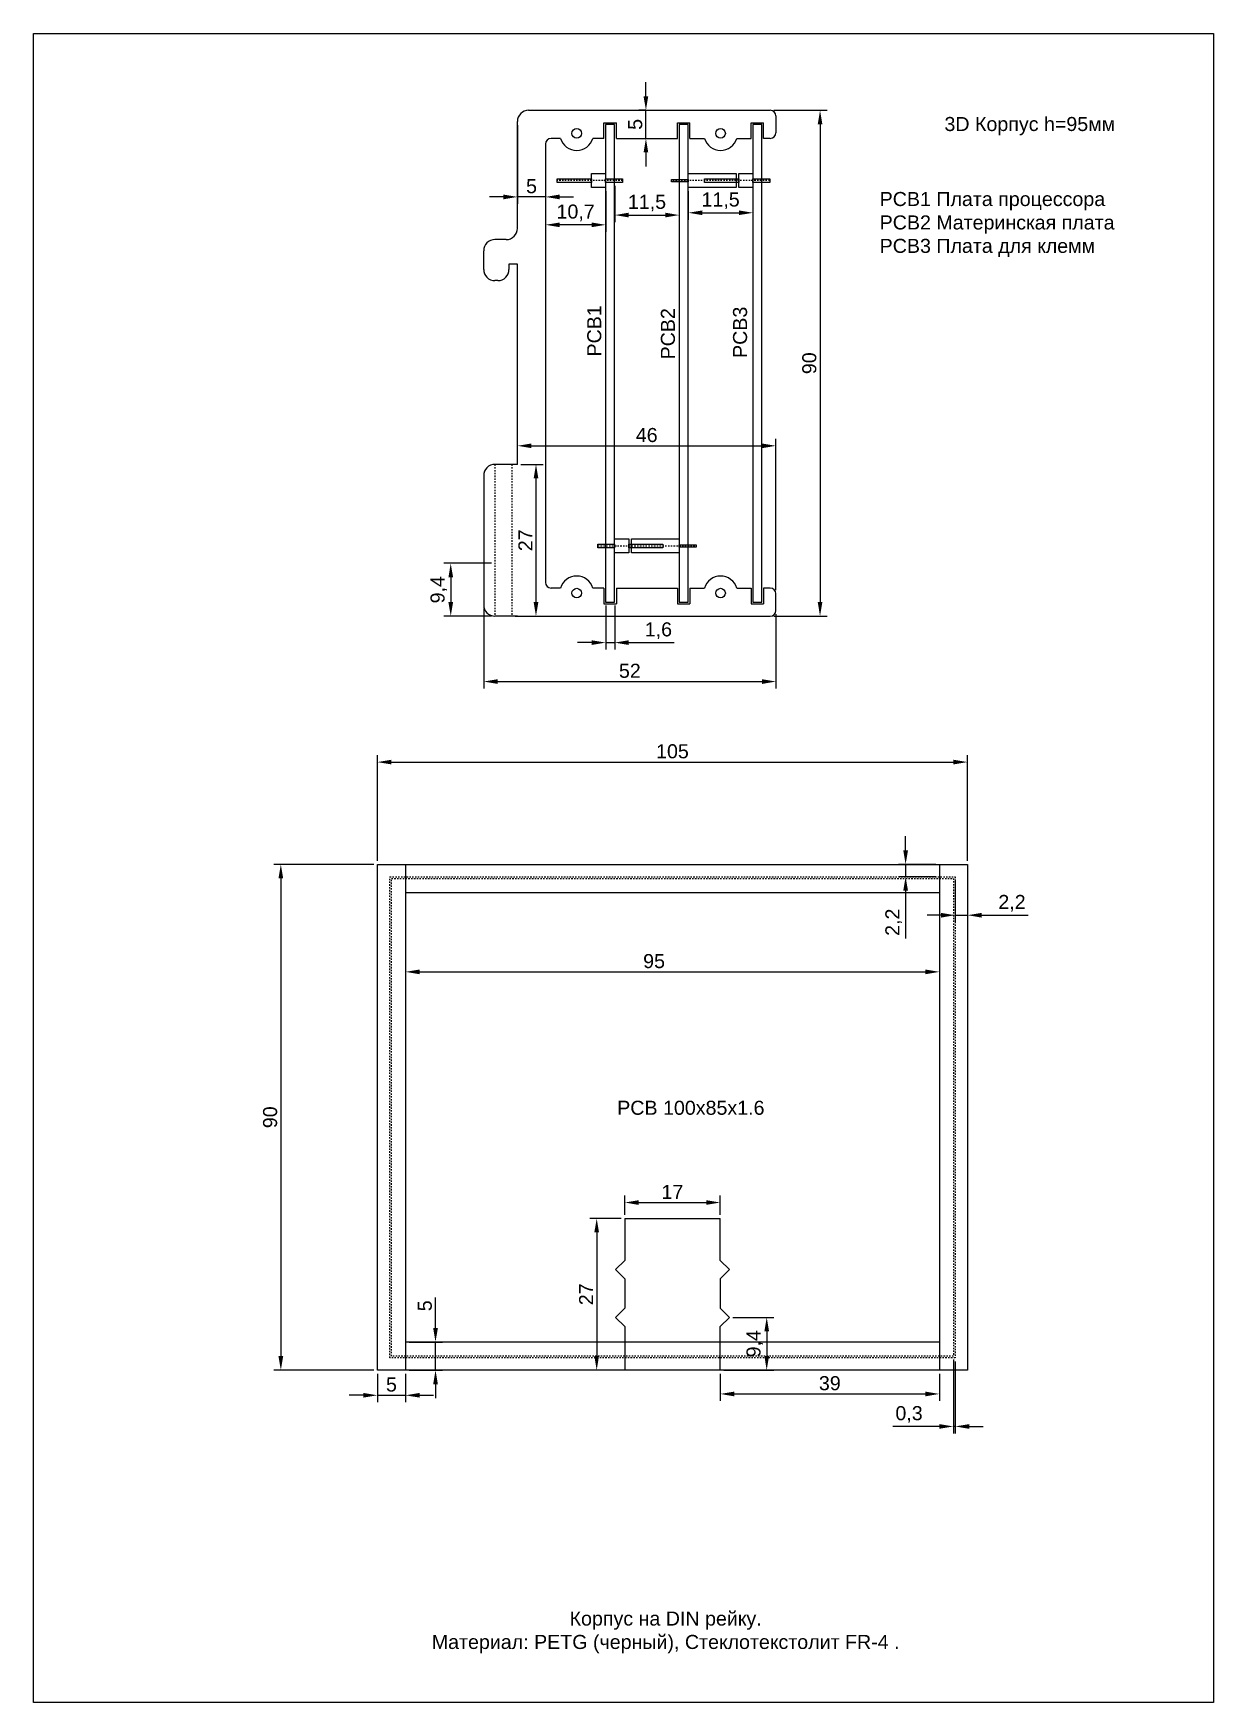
# Model space of a CAD drawing. Header units: millimetres. Extents: x 0 to 730, y 0 to 297.
# Drawn here: x 0 to 210, y 0 to 297 of the extents above; entities that cross this region are included whole.
import ezdxf

# ---------------------------------------------------------------- set-up
doc = ezdxf.new("R2010")
doc.units = ezdxf.units.MM
doc.linetypes.add('HIDDEN', pattern=[0.5, 0.25, -0.25])
doc.styles.get("Standard").update_dxf_attribs({"font": 'arial.ttf'})
doc.dimstyles.new('ISO-25', dxfattribs={"dimtxt": 2.5, "dimasz": 2.5, "dimexe": 1.25, "dimexo": 0.625, "dimtad": 1, "dimtxsty": 'Standard', "dimcen": 2.5, "dimadec": 0, "dimazin": 0, "dimtfac": 1, "dimtmove": 0, "dimatfit": 3, "dimfxl": 1, "dimarcsym": 0})

# ---------------------------------------------------------------- blocks, each defined once
blk = doc.blocks.new('*D4')
at = {"color": 0, "lineweight": -2, "transparency": 16777216}
for p, q in [((80.13, 194.69), (80.13, 180.42)), ((132.13, 193.69), (132.13, 180.42)), ((82.63, 181.67), (129.63, 181.67))]:
    blk.add_line(p, q, dxfattribs=at)
at = {"color": 0, "transparency": 16777216}
for points in [[(82.63, 182.09), (82.63, 181.25), (80.13, 181.67)], [(129.63, 182.09), (129.63, 181.25), (132.13, 181.67)]]:
    blk.add_solid(points, dxfattribs=at)
at = {"layer": 'Defpoints', "color": 0, "transparency": 16777216}
for p in [(80.13, 195.31), (132.13, 194.31), (132.13, 181.67)]:
    blk.add_point(p, dxfattribs=at)
at = {"color": 0, "transparency": 16777216, "insert": (106.13, 183.57), "char_height": 2.5, "attachment_point": 5}
blk.add_mtext('52', dxfattribs=at)
blk = doc.blocks.new('*D5')
at = {"color": 0, "lineweight": -2, "transparency": 16777216}
for p, q in [((131.75, 283.31), (141.22, 283.31)), ((139.97, 280.81), (139.97, 195.81)), ((131.75, 193.31), (141.22, 193.31))]:
    blk.add_line(p, q, dxfattribs=at)
at = {"color": 0, "transparency": 16777216}
for points in [[(139.56, 280.81), (140.39, 280.81), (139.97, 283.31)], [(139.56, 195.81), (140.39, 195.81), (139.97, 193.31)]]:
    blk.add_solid(points, dxfattribs=at)
at = {"layer": 'Defpoints', "color": 0, "transparency": 16777216}
for p in [(131.13, 283.31), (131.13, 193.31), (139.97, 193.31)]:
    blk.add_point(p, dxfattribs=at)
at = {"color": 0, "transparency": 16777216, "insert": (138.07, 238.31), "char_height": 2.5, "attachment_point": 5, "rotation": 90}
blk.add_mtext('90', dxfattribs=at)
blk = doc.blocks.new('*D6')
at = {"color": 0, "lineweight": -2, "transparency": 16777216}
for p, q in [((86.75, 220.31), (90.68, 220.31)), ((89.43, 217.81), (89.43, 195.81)), ((85.75, 193.31), (90.68, 193.31))]:
    blk.add_line(p, q, dxfattribs=at)
at = {"color": 0, "transparency": 16777216}
for points in [[(89.01, 217.81), (89.85, 217.81), (89.43, 220.31)], [(89.01, 195.81), (89.85, 195.81), (89.43, 193.31)]]:
    blk.add_solid(points, dxfattribs=at)
at = {"layer": 'Defpoints', "color": 0, "transparency": 16777216}
for p in [(86.13, 220.31), (85.13, 193.31), (89.43, 193.31)]:
    blk.add_point(p, dxfattribs=at)
at = {"color": 0, "transparency": 16777216, "insert": (87.55, 206.81), "char_height": 2.5, "attachment_point": 5, "rotation": 90}
blk.add_mtext('27', dxfattribs=at)
blk = doc.blocks.new('*D7')
at = {"color": 0, "lineweight": -2, "transparency": 16777216}
for p, q in [((86.13, 280.69), (86.13, 266.65)), ((91.13, 276.69), (91.13, 266.65)), ((83.63, 267.9), (81.13, 267.9)), ((91.13, 267.9), (86.13, 267.9)), ((93.63, 267.9), (96.13, 267.9))]:
    blk.add_line(p, q, dxfattribs=at)
at = {"color": 0, "transparency": 16777216}
for points in [[(83.63, 268.32), (83.63, 267.48), (86.13, 267.9)], [(93.63, 268.32), (93.63, 267.48), (91.13, 267.9)]]:
    blk.add_solid(points, dxfattribs=at)
at = {"layer": 'Defpoints', "color": 0, "transparency": 16777216}
for p in [(86.13, 281.31), (91.13, 277.31), (86.13, 267.9)]:
    blk.add_point(p, dxfattribs=at)
at = {"color": 0, "transparency": 16777216, "insert": (88.63, 269.8), "char_height": 2.5, "attachment_point": 5}
blk.add_mtext('5', dxfattribs=at)
blk = doc.blocks.new('*D8')
at = {"color": 0, "lineweight": -2, "transparency": 16777216}
for p, q in [((108.99, 285.81), (108.99, 288.31)), ((109, 283.31), (107.74, 283.31)), ((108.99, 278.31), (108.99, 283.31)), ((104.35, 278.31), (110.24, 278.31)), ((108.99, 275.81), (108.99, 273.31))]:
    blk.add_line(p, q, dxfattribs=at)
at = {"color": 0, "transparency": 16777216}
for points in [[(108.57, 285.81), (109.4, 285.81), (108.99, 283.31)], [(108.57, 275.81), (109.4, 275.81), (108.99, 278.31)]]:
    blk.add_solid(points, dxfattribs=at)
at = {"layer": 'Defpoints', "color": 0, "transparency": 16777216}
for p in [(108.99, 283.31), (109.63, 283.31), (103.73, 278.31)]:
    blk.add_point(p, dxfattribs=at)
at = {"color": 0, "transparency": 16777216, "insert": (107.09, 280.81), "char_height": 2.5, "attachment_point": 5, "rotation": 90}
blk.add_mtext('5', dxfattribs=at)
blk = doc.blocks.new('*D0')
at = {"color": 0, "lineweight": -2, "transparency": 16777216}
for p, q in [((86.13, 220.94), (86.13, 224.87)), ((88.63, 223.62), (129.63, 223.62)), ((132.13, 197.94), (132.13, 224.87))]:
    blk.add_line(p, q, dxfattribs=at)
at = {"color": 0, "transparency": 16777216}
for points in [[(88.63, 224.03), (88.63, 223.2), (86.13, 223.62)], [(129.63, 224.03), (129.63, 223.2), (132.13, 223.62)]]:
    blk.add_solid(points, dxfattribs=at)
at = {"layer": 'Defpoints', "color": 0, "transparency": 16777216}
for p in [(132.13, 223.62), (86.13, 220.31), (132.13, 197.31)]:
    blk.add_point(p, dxfattribs=at)
at = {"color": 0, "transparency": 16777216, "insert": (109.13, 225.52), "char_height": 2.5, "attachment_point": 5}
blk.add_mtext('46', dxfattribs=at)
blk = doc.blocks.new('*D1')
at = {"color": 0, "lineweight": -2, "transparency": 16777216}
for p, q in [((116.53, 268.94), (116.53, 263.83)), ((128.03, 268.94), (128.03, 263.83)), ((119.03, 265.08), (125.53, 265.08))]:
    blk.add_line(p, q, dxfattribs=at)
at = {"color": 0, "transparency": 16777216}
for points in [[(119.03, 265.5), (119.03, 264.67), (116.53, 265.08)], [(125.53, 265.5), (125.53, 264.67), (128.03, 265.08)]]:
    blk.add_solid(points, dxfattribs=at)
at = {"layer": 'Defpoints', "color": 0, "transparency": 16777216}
for p in [(116.53, 269.56), (128.03, 269.56), (128.03, 265.08)]:
    blk.add_point(p, dxfattribs=at)
at = {"color": 0, "transparency": 16777216, "insert": (122.28, 267.21), "char_height": 2.5, "attachment_point": 5}
blk.add_mtext('11,5', dxfattribs=at)
blk = doc.blocks.new('*D2')
at = {"color": 0, "lineweight": -2, "transparency": 16777216}
for p, q in [((103.43, 269.87), (103.43, 263.42)), ((114.93, 269.99), (114.93, 263.42)), ((105.93, 264.67), (112.43, 264.67))]:
    blk.add_line(p, q, dxfattribs=at)
at = {"color": 0, "transparency": 16777216}
for points in [[(105.93, 265.09), (105.93, 264.26), (103.43, 264.67)], [(112.43, 265.09), (112.43, 264.26), (114.93, 264.67)]]:
    blk.add_solid(points, dxfattribs=at)
at = {"layer": 'Defpoints', "color": 0, "transparency": 16777216}
for p in [(103.43, 270.49), (114.93, 270.61), (114.93, 264.67)]:
    blk.add_point(p, dxfattribs=at)
at = {"color": 0, "transparency": 16777216, "insert": (109.18, 266.8), "char_height": 2.5, "attachment_point": 5}
blk.add_mtext('11,5', dxfattribs=at)
blk = doc.blocks.new('*D3')
at = {"color": 0, "lineweight": -2, "transparency": 16777216}
for p, q in [((91.13, 276.69), (91.13, 261.69)), ((101.83, 268.94), (101.83, 261.69)), ((99.33, 262.94), (93.63, 262.94))]:
    blk.add_line(p, q, dxfattribs=at)
at = {"color": 0, "transparency": 16777216}
for points in [[(93.63, 263.35), (93.63, 262.52), (91.13, 262.94)], [(99.33, 263.35), (99.33, 262.52), (101.83, 262.94)]]:
    blk.add_solid(points, dxfattribs=at)
at = {"layer": 'Defpoints', "color": 0, "transparency": 16777216}
for p in [(91.13, 277.31), (101.83, 269.56), (91.13, 262.94)]:
    blk.add_point(p, dxfattribs=at)
at = {"color": 0, "transparency": 16777216, "insert": (96.48, 265.07), "char_height": 2.5, "attachment_point": 5}
blk.add_mtext('10,7', dxfattribs=at)
blk = doc.blocks.new('*D9')
at = {"color": 0, "lineweight": -2, "transparency": 16777216}
for p, q in [((61.21, 149.77), (61.21, 168.59)), ((63.71, 167.34), (163.71, 167.34)), ((166.21, 149.77), (166.21, 168.59))]:
    blk.add_line(p, q, dxfattribs=at)
at = {"color": 0, "transparency": 16777216}
for points in [[(63.71, 167.76), (63.71, 166.93), (61.21, 167.34)], [(163.71, 167.76), (163.71, 166.93), (166.21, 167.34)]]:
    blk.add_solid(points, dxfattribs=at)
at = {"layer": 'Defpoints', "color": 0, "transparency": 16777216}
for p in [(166.21, 167.34), (61.21, 149.15), (166.21, 149.15)]:
    blk.add_point(p, dxfattribs=at)
at = {"color": 0, "transparency": 16777216, "insert": (113.71, 169.25), "char_height": 2.5, "attachment_point": 5}
blk.add_mtext('105', dxfattribs=at)
blk = doc.blocks.new('*D10')
at = {"color": 0, "lineweight": -2, "transparency": 16777216}
for p, q in [((60.59, 149.15), (42.78, 149.15)), ((44.03, 146.65), (44.03, 61.65)), ((60.59, 59.15), (42.78, 59.15))]:
    blk.add_line(p, q, dxfattribs=at)
at = {"color": 0, "transparency": 16777216}
for points in [[(43.61, 146.65), (44.45, 146.65), (44.03, 149.15)], [(43.61, 61.65), (44.45, 61.65), (44.03, 59.15)]]:
    blk.add_solid(points, dxfattribs=at)
at = {"layer": 'Defpoints', "color": 0, "transparency": 16777216}
for p in [(61.21, 149.15), (44.03, 59.15), (61.21, 59.15)]:
    blk.add_point(p, dxfattribs=at)
at = {"color": 0, "transparency": 16777216, "insert": (42.13, 104.15), "char_height": 2.5, "attachment_point": 5, "rotation": 90}
blk.add_mtext('90', dxfattribs=at)
blk = doc.blocks.new('*D11')
at = {"color": 0, "lineweight": -2, "transparency": 16777216}
for p, q in [((66.21, 143.52), (66.21, 128.77)), ((161.21, 143.52), (161.21, 128.77)), ((68.71, 130.02), (158.71, 130.02))]:
    blk.add_line(p, q, dxfattribs=at)
at = {"color": 0, "transparency": 16777216}
for points in [[(68.71, 130.44), (68.71, 129.6), (66.21, 130.02)], [(158.71, 130.44), (158.71, 129.6), (161.21, 130.02)]]:
    blk.add_solid(points, dxfattribs=at)
at = {"layer": 'Defpoints', "color": 0, "transparency": 16777216}
for p in [(66.21, 144.15), (161.21, 144.15), (161.21, 130.02)]:
    blk.add_point(p, dxfattribs=at)
at = {"color": 0, "transparency": 16777216, "insert": (110.44, 131.92), "char_height": 2.5, "attachment_point": 5}
blk.add_mtext('95', dxfattribs=at)
blk = doc.blocks.new('*D12')
at = {"color": 0, "lineweight": -2, "transparency": 16777216}
for p, q in [((163.71, 61.02), (163.71, 47.89)), ((164.01, 60.72), (164.01, 47.89)), ((161.21, 49.14), (152.91, 49.14)), ((164.01, 49.14), (163.71, 49.14)), ((166.51, 49.14), (169.01, 49.14))]:
    blk.add_line(p, q, dxfattribs=at)
at = {"color": 0, "transparency": 16777216}
for points in [[(161.21, 49.55), (161.21, 48.72), (163.71, 49.14)], [(166.51, 49.55), (166.51, 48.72), (164.01, 49.14)]]:
    blk.add_solid(points, dxfattribs=at)
at = {"layer": 'Defpoints', "color": 0, "transparency": 16777216}
for p in [(163.71, 61.65), (164.01, 61.35), (164.01, 49.14)]:
    blk.add_point(p, dxfattribs=at)
at = {"color": 0, "transparency": 16777216, "insert": (155.81, 51.27), "char_height": 2.5, "attachment_point": 5}
blk.add_mtext('0,3', dxfattribs=at)
blk = doc.blocks.new('*D13')
at = {"color": 0, "lineweight": -2, "transparency": 16777216}
for p, q in [((61.21, 58.52), (61.21, 53.43)), ((66.21, 58.52), (66.21, 53.43)), ((58.71, 54.68), (56.21, 54.68)), ((61.21, 54.68), (66.21, 54.68)), ((68.71, 54.68), (71.21, 54.68))]:
    blk.add_line(p, q, dxfattribs=at)
at = {"color": 0, "transparency": 16777216}
for points in [[(58.71, 55.1), (58.71, 54.27), (61.21, 54.68)], [(68.71, 55.1), (68.71, 54.27), (66.21, 54.68)]]:
    blk.add_solid(points, dxfattribs=at)
at = {"layer": 'Defpoints', "color": 0, "transparency": 16777216}
for p in [(61.21, 59.15), (66.21, 59.15), (66.21, 54.68)]:
    blk.add_point(p, dxfattribs=at)
at = {"color": 0, "transparency": 16777216, "insert": (63.71, 56.58), "char_height": 2.5, "attachment_point": 5}
blk.add_mtext('5', dxfattribs=at)
blk = doc.blocks.new('*D14')
at = {"color": 0, "lineweight": -2, "transparency": 16777216}
for p, q in [((71.55, 66.65), (71.55, 72.06)), ((66.84, 64.15), (72.8, 64.15)), ((71.55, 59.15), (71.55, 64.15)), ((66.84, 59.15), (72.8, 59.15)), ((71.55, 56.65), (71.55, 54.15))]:
    blk.add_line(p, q, dxfattribs=at)
at = {"color": 0, "transparency": 16777216}
for points in [[(71.14, 66.65), (71.97, 66.65), (71.55, 64.15)], [(71.14, 56.65), (71.97, 56.65), (71.55, 59.15)]]:
    blk.add_solid(points, dxfattribs=at)
at = {"layer": 'Defpoints', "color": 0, "transparency": 16777216}
for p in [(66.21, 64.15), (71.55, 64.15), (66.21, 59.15)]:
    blk.add_point(p, dxfattribs=at)
at = {"color": 0, "transparency": 16777216, "insert": (69.66, 70.6), "char_height": 2.5, "attachment_point": 5, "rotation": 90}
blk.add_mtext('5', dxfattribs=at)
blk = doc.blocks.new('*D15')
at = {"color": 0, "lineweight": -2, "transparency": 16777216}
for p, q in [((155.2, 151.65), (155.2, 154.15)), ((160.59, 149.15), (153.95, 149.15)), ((155.2, 149.15), (155.2, 146.95)), ((160.59, 146.95), (153.95, 146.95)), ((155.2, 144.45), (155.2, 135.94))]:
    blk.add_line(p, q, dxfattribs=at)
at = {"color": 0, "transparency": 16777216}
for points in [[(154.78, 151.65), (155.62, 151.65), (155.2, 149.15)], [(154.78, 144.45), (155.62, 144.45), (155.2, 146.95)]]:
    blk.add_solid(points, dxfattribs=at)
at = {"layer": 'Defpoints', "color": 0, "transparency": 16777216}
for p in [(161.21, 149.15), (155.2, 146.95), (161.21, 146.95)]:
    blk.add_point(p, dxfattribs=at)
at = {"color": 0, "transparency": 16777216, "insert": (153.07, 138.85), "char_height": 2.5, "attachment_point": 5, "rotation": 90}
blk.add_mtext('2,2', dxfattribs=at)
blk = doc.blocks.new('*D16')
at = {"color": 0, "lineweight": -2, "transparency": 16777216}
for p, q in [((166.21, 148.52), (166.21, 138.85)), ((164.01, 146.32), (164.01, 138.85)), ((161.51, 140.1), (159.01, 140.1)), ((164.01, 140.1), (166.21, 140.1)), ((168.71, 140.1), (177.03, 140.1))]:
    blk.add_line(p, q, dxfattribs=at)
at = {"color": 0, "transparency": 16777216}
for points in [[(161.51, 140.51), (161.51, 139.68), (164.01, 140.1)], [(168.71, 140.51), (168.71, 139.68), (166.21, 140.1)]]:
    blk.add_solid(points, dxfattribs=at)
at = {"layer": 'Defpoints', "color": 0, "transparency": 16777216}
for p in [(166.21, 149.15), (164.01, 146.95), (166.21, 140.1)]:
    blk.add_point(p, dxfattribs=at)
at = {"color": 0, "transparency": 16777216, "insert": (174.12, 142.23), "char_height": 2.5, "attachment_point": 5}
blk.add_mtext('2,2', dxfattribs=at)
blk = doc.blocks.new('*D17')
at = {"color": 0, "lineweight": -2, "transparency": 16777216}
for p, q in [((124.46, 68.55), (131.73, 68.55)), ((130.48, 66.05), (130.48, 61.65)), ((122.84, 59.15), (131.73, 59.15))]:
    blk.add_line(p, q, dxfattribs=at)
at = {"color": 0, "transparency": 16777216}
for points in [[(130.07, 66.05), (130.9, 66.05), (130.48, 68.55)], [(130.07, 61.65), (130.9, 61.65), (130.48, 59.15)]]:
    blk.add_solid(points, dxfattribs=at)
at = {"layer": 'Defpoints', "color": 0, "transparency": 16777216}
for p in [(123.84, 68.55), (122.21, 59.15), (130.48, 59.15)]:
    blk.add_point(p, dxfattribs=at)
at = {"color": 0, "transparency": 16777216, "insert": (128.36, 63.85), "char_height": 2.5, "attachment_point": 5, "rotation": 90}
blk.add_mtext('9,4', dxfattribs=at)
blk = doc.blocks.new('*D18')
at = {"color": 0, "lineweight": -2, "transparency": 16777216}
for p, q in [((104.59, 86.15), (98.98, 86.15)), ((100.23, 83.65), (100.23, 61.65)), ((104.59, 59.15), (98.98, 59.15))]:
    blk.add_line(p, q, dxfattribs=at)
at = {"color": 0, "transparency": 16777216}
for points in [[(99.81, 83.65), (100.64, 83.65), (100.23, 86.15)], [(99.81, 61.65), (100.64, 61.65), (100.23, 59.15)]]:
    blk.add_solid(points, dxfattribs=at)
at = {"layer": 'Defpoints', "color": 0, "transparency": 16777216}
for p in [(105.21, 86.15), (100.23, 59.15), (105.21, 59.15)]:
    blk.add_point(p, dxfattribs=at)
at = {"color": 0, "transparency": 16777216, "insert": (98.35, 72.65), "char_height": 2.5, "attachment_point": 5, "rotation": 90}
blk.add_mtext('27', dxfattribs=at)
blk = doc.blocks.new('*D19')
at = {"color": 0, "lineweight": -2, "transparency": 16777216}
for p, q in [((105.21, 86.77), (105.21, 90.23)), ((122.21, 86.77), (122.21, 90.23)), ((107.71, 88.98), (119.71, 88.98))]:
    blk.add_line(p, q, dxfattribs=at)
at = {"color": 0, "transparency": 16777216}
for points in [[(107.71, 89.39), (107.71, 88.56), (105.21, 88.98)], [(119.71, 89.39), (119.71, 88.56), (122.21, 88.98)]]:
    blk.add_solid(points, dxfattribs=at)
at = {"layer": 'Defpoints', "color": 0, "transparency": 16777216}
for p in [(105.21, 86.15), (122.21, 88.98), (122.21, 86.15)]:
    blk.add_point(p, dxfattribs=at)
at = {"color": 0, "transparency": 16777216, "insert": (113.71, 90.86), "char_height": 2.5, "attachment_point": 5}
blk.add_mtext('17', dxfattribs=at)
blk = doc.blocks.new('*D20')
at = {"color": 0, "lineweight": -2, "transparency": 16777216}
for p, q in [((122.21, 58.52), (122.21, 53.67)), ((161.21, 58.52), (161.21, 53.67)), ((124.71, 54.92), (158.71, 54.92))]:
    blk.add_line(p, q, dxfattribs=at)
at = {"color": 0, "transparency": 16777216}
for points in [[(124.71, 55.33), (124.71, 54.5), (122.21, 54.92)], [(158.71, 55.33), (158.71, 54.5), (161.21, 54.92)]]:
    blk.add_solid(points, dxfattribs=at)
at = {"layer": 'Defpoints', "color": 0, "transparency": 16777216}
for p in [(122.21, 59.15), (161.21, 59.15), (161.21, 54.92)]:
    blk.add_point(p, dxfattribs=at)
at = {"color": 0, "transparency": 16777216, "insert": (141.71, 56.82), "char_height": 2.5, "attachment_point": 5}
blk.add_mtext('39', dxfattribs=at)
blk = doc.blocks.new('*D21')
at = {"color": 0, "lineweight": -2, "transparency": 16777216}
for p, q in [((81.5, 202.71), (73.01, 202.71)), ((74.26, 200.21), (74.26, 195.81)), ((81.5, 193.31), (73.01, 193.31))]:
    blk.add_line(p, q, dxfattribs=at)
at = {"color": 0, "transparency": 16777216}
for points in [[(73.85, 200.21), (74.68, 200.21), (74.26, 202.71)], [(73.85, 195.81), (74.68, 195.81), (74.26, 193.31)]]:
    blk.add_solid(points, dxfattribs=at)
at = {"layer": 'Defpoints', "color": 0, "transparency": 16777216}
for p in [(82.13, 202.71, 37.38), (74.26, 193.31), (82.13, 193.31)]:
    blk.add_point(p, dxfattribs=at)
at = {"color": 0, "transparency": 16777216, "insert": (72.14, 198.01), "char_height": 2.5, "attachment_point": 5, "rotation": 90}
blk.add_mtext('9,4', dxfattribs=at)
blk = doc.blocks.new('*D22')
at = {"color": 0, "lineweight": -2, "transparency": 16777216}
for p, q in [((101.83, 195.19), (101.83, 187.35)), ((103.43, 195.19), (103.43, 187.35)), ((99.33, 188.6), (96.83, 188.6)), ((101.83, 188.6), (103.43, 188.6)), ((105.93, 188.6), (113.99, 188.6))]:
    blk.add_line(p, q, dxfattribs=at)
at = {"color": 0, "transparency": 16777216}
for points in [[(99.33, 189.02), (99.33, 188.19), (101.83, 188.6)], [(105.93, 189.02), (105.93, 188.19), (103.43, 188.6)]]:
    blk.add_solid(points, dxfattribs=at)
at = {"layer": 'Defpoints', "color": 0, "transparency": 16777216}
for p in [(101.83, 195.81), (103.43, 195.81), (103.43, 188.6)]:
    blk.add_point(p, dxfattribs=at)
at = {"color": 0, "transparency": 16777216, "insert": (111.21, 190.73), "char_height": 2.5, "attachment_point": 5}
blk.add_mtext('1,6', dxfattribs=at)

msp = doc.modelspace()

# ---------------------------------------------------------------- linework, layer by layer
for p, q in [((88.125, 283.313), (131.125, 283.313)), ((132.125, 282.313), (132.125, 279.313)), ((86.125, 262.313), (86.125, 281.313)), ((101.525, 278.313), (101.525, 281.113)), ((101.525, 281.113), (103.725, 281.113)), ((103.725, 278.313), (103.725, 281.113)), ((114.625, 278.313), (114.625, 281.113)), ((114.625, 281.113), (116.825, 281.113)), ((116.825, 278.313), (116.825, 281.113)), ((127.725, 278.313), (127.725, 281.113)), ((127.725, 281.113), (129.925, 281.113)), ((129.925, 278.313), (129.925, 281.113)), ((91.125, 277.313), (91.125, 199.313)), ((93.787, 278.313), (92.125, 278.313)), ((101.525, 278.313), (99.563, 278.313)), ((103.725, 278.313), (114.625, 278.313)), ((116.825, 278.313), (119.387, 278.313)), ((125.163, 278.313), (127.725, 278.313)), ((131.125, 278.313), (129.925, 278.313)), ((101.825, 270.813), (101.525, 270.813)), ((128.025, 270.813), (127.725, 270.813)), ((86.125, 220.313), (86.125, 255.913)), ((103.425, 205.813), (103.725, 205.813)), ((93.787, 198.313), (92.125, 198.313)), ((101.525, 198.313), (99.563, 198.313)), ((101.525, 198.313), (101.525, 195.513)), ((103.725, 198.313), (103.725, 195.513)), ((103.725, 198.313), (114.625, 198.313)), ((114.625, 198.313), (114.625, 195.513)), ((116.825, 198.313), (116.825, 195.513)), ((116.825, 198.313), (119.387, 198.313)), ((125.163, 198.313), (127.725, 198.313)), ((127.725, 198.313), (127.725, 195.513)), ((131.125, 198.313), (129.925, 198.313)), ((129.925, 198.313), (129.925, 195.513)), ((132.125, 194.313), (132.125, 197.313)), ((86.125, 193.313), (131.125, 193.313)), ((101.525, 195.513), (103.725, 195.513)), ((114.625, 195.513), (116.825, 195.513)), ((127.725, 195.513), (129.925, 195.513)), ((66.213, 149.148), (66.213, 59.148)), ((161.213, 149.148), (161.213, 59.148)), ((66.213, 144.148), (161.213, 144.148)), ((105.213, 86.148), (105.213, 78.673)), ((105.213, 86.148), (122.213, 86.148)), ((122.213, 78.673), (122.213, 86.148)), ((105.213, 78.673), (103.589, 77.048)), ((123.837, 77.048), (122.213, 78.673)), ((103.589, 77.048), (105.213, 75.424)), ((105.213, 75.424), (105.213, 70.173)), ((122.213, 75.424), (123.837, 77.048)), ((122.213, 75.424), (122.213, 70.173)), ((105.213, 70.173), (103.589, 68.548)), ((103.589, 68.548), (105.213, 66.924)), ((122.213, 70.173), (123.837, 68.548)), ((122.213, 66.924), (123.837, 68.548)), ((105.213, 66.924), (105.213, 59.148)), ((122.213, 59.148), (122.213, 66.924)), ((161.213, 64.148), (66.213, 64.148)), ((122.213, 59.148), (105.213, 59.148))]:
    msp.add_line(p, q)
at = {"linetype": 'HIDDEN'}
for p, q in [((104.825, 270.813), (93.225, 270.813)), ((125.025, 270.813), (113.525, 270.813)), ((131.025, 270.813), (119.425, 270.813)), ((82.125, 220.313), (82.125, 193.313)), ((85.125, 220.313), (85.125, 193.313)), ((100.425, 205.813), (112.025, 205.813)), ((106.425, 205.813), (117.925, 205.813))]:
    msp.add_line(p, q, dxfattribs=at)
at = {"linetype": 'Continuous'}
for p, q in [((84.125, 260.313), (82.125, 260.313)), ((80.125, 255.013), (80.125, 258.313)), ((86.125, 255.913), (84.625, 255.913)), ((84.625, 255.913), (84.625, 255.013)), ((82.625, 253.013), (82.125, 253.013)), ((86.125, 220.313), (82.125, 220.313)), ((80.125, 218.313), (80.125, 195.313)), ((86.125, 193.313), (82.125, 193.313))]:
    msp.add_line(p, q, dxfattribs=at)
for points in [[(103.425, 280.813), (101.825, 280.813), (101.825, 195.813), (103.425, 195.813)], [(116.525, 280.813), (114.925, 280.813), (114.925, 195.813), (116.525, 195.813)], [(129.625, 280.813), (128.025, 280.813), (128.025, 195.813), (129.625, 195.813)], [(99.325, 271.133), (99.325, 270.493), (93.225, 270.493), (93.225, 271.133)], [(101.825, 272.063), (101.825, 269.563), (99.325, 269.563), (99.325, 272.063)], [(104.825, 271.133), (104.825, 270.493), (101.825, 270.493), (101.825, 271.133)], [(116.525, 271.013), (116.525, 270.613), (113.525, 270.613), (113.525, 271.013)], [(125.025, 272.063), (125.025, 269.563), (116.525, 269.563), (116.525, 272.063)], [(125.525, 271.133), (125.525, 270.493), (119.425, 270.493), (119.425, 271.133)], [(128.025, 272.063), (128.025, 269.563), (125.525, 269.563), (125.525, 272.063)], [(131.025, 271.133), (131.025, 270.493), (128.025, 270.493), (128.025, 271.133)], [(100.425, 205.493), (100.425, 206.133), (103.425, 206.133), (103.425, 205.493)], [(103.425, 204.563), (103.425, 207.063), (105.925, 207.063), (105.925, 204.563)], [(105.925, 205.493), (105.925, 206.133), (112.025, 206.133), (112.025, 205.493)], [(106.425, 204.563), (106.425, 207.063), (114.925, 207.063), (114.925, 204.563)], [(114.925, 205.613), (114.925, 206.013), (117.925, 206.013), (117.925, 205.613)], [(166.213, 59.148), (61.213, 59.148), (61.213, 149.148), (166.213, 149.148)]]:
    msp.add_lwpolyline(points, close=True)
at = {"linetype": 'HIDDEN'}
for points in [[(164.013, 61.348), (63.413, 61.348), (63.413, 146.948), (164.013, 146.948)], [(63.713, 146.648), (163.713, 146.648), (163.713, 61.648), (63.713, 61.648)]]:
    msp.add_lwpolyline(points, close=True, dxfattribs=at)
for centre in [(96.675, 279.213), (122.275, 279.213), (96.675, 197.413), (122.275, 197.413)]:
    msp.add_circle(centre, 0.85)
at = {"linetype": 'Continuous'}
for centre, start, end in [((88.125, 281.313), 90, 180), ((84.125, 262.313), 270, 0), ((82.125, 258.313), 90, 180), ((82.125, 255.013), 180, 270), ((82.625, 255.013), 270, 0), ((82.125, 218.313), 90, 180), ((82.125, 195.313), 180, 270)]:
    msp.add_arc(centre, 2, start, end, dxfattribs=at)
for centre, radius, start, end in [((131.125, 282.313), 1, 0, 90), ((131.125, 279.313), 1, 270, 0), ((92.125, 277.313), 1, 90, 180), ((96.675, 279.213), 3.025, 197.30875, 342.69125), ((122.275, 279.213), 3.025, 197.30875, 342.69125), ((92.125, 199.313), 1, 180, 270), ((96.675, 197.413), 3.025, 17.30875, 162.69125), ((122.275, 197.413), 3.025, 17.30875, 162.69125), ((131.125, 197.313), 1, 0, 90), ((131.125, 194.313), 1, 270, 0)]:
    msp.add_arc(centre, radius, start, end)
at = {"layer": 'Defpoints', "linetype": 'Continuous'}
msp.add_lwpolyline([(0, 297), (210, 297), (210, 0), (0, 0)], close=True, dxfattribs=at)

# ---------------------------------------------------------------- texts
at = {"char_height": 2.5, "attachment_point": 1}
for s, width, heights, insert in [('3D Корпус h=95мм', 31.32896, [0], (162.11, 282.126)), ('PCB1 Плата процессора\\PPCB2 Материнская плата\\PPCB3 Плата для клемм', 44.90062, [16.83], (150.577, 268.78)), ('PCB 100x85x1.6', 27.83714, [0], (103.88, 107.089))]:
    msp.add_mtext_dynamic_manual_height_columns(s, width=width, gutter_width=12.5, heights=heights, dxfattribs=dict(at, insert=insert))
at = {"char_height": 2.5, "attachment_point": 1, "rotation": 90}
for s, insert in [('PCB1', (98.543, 239.509)), ('PCB2', (111.649, 238.988)), ('PCB3', (124.485, 239.25))]:
    msp.add_mtext_dynamic_manual_height_columns(s, width=9.93129, gutter_width=12.5, heights=[0], dxfattribs=dict(at, insert=insert))
at = {"linetype": 'Continuous', "insert": (112.5, 12.5), "char_height": 2.5, "attachment_point": 5}
msp.add_mtext_dynamic_manual_height_columns('Корпус на DIN рейку.\\PМатериал: PETG (черный), Стеклотекстолит FR-4 .', width=185, gutter_width=5, heights=[0], dxfattribs=at)

# ---------------------------------------------------------------- dimensions: what is measured, and where the dimension line sits
for base, p1, p2, picture, middle in [((108.987, 283.313), (103.725, 278.313), (109.625, 283.313), '*D8', (107.091, 280.813)), ((89.429, 193.313), (86.125, 220.313), (85.125, 193.313), '*D6', (87.549, 206.813)), ((74.263, 193.313), (82.125, 202.713, 37.376), (82.125, 193.313), '*D21', (72.135, 198.013)), ((100.228, 59.148), (105.213, 86.148), (105.213, 59.148), '*D18', (98.348, 72.648)), ((130.483, 59.148), (123.837, 68.548), (122.213, 59.148), '*D17', (128.356, 63.848))]:
    dim = msp.add_linear_dim(base=base, p1=p1, p2=p2, angle=90, dimstyle='ISO-25')
    dim.commit()
    dim.dimension.update_dxf_attribs({"geometry": picture, "text_midpoint": middle})
for base, p1, p2, picture, middle in [((139.975, 193.313), (131.125, 283.313), (131.125, 193.313), '*D5', (139.975, 238.313)), ((155.199, 146.948), (161.213, 149.148), (161.213, 146.948), '*D15', (155.199, 138.847)), ((44.029, 59.148), (61.213, 149.148), (61.213, 59.148), '*D10', (44.029, 104.148)), ((71.554, 64.148), (66.213, 59.148), (66.213, 64.148), '*D14', (71.554, 70.602))]:
    dim = msp.add_linear_dim(base=base, p1=p1, p2=p2, angle=90, dimstyle='ISO-25')
    dim.commit()
    dim.dimension.update_dxf_attribs({"geometry": picture, "text_midpoint": middle, "dimtype": 160})
for base, p1, p2, picture, middle in [((86.125, 267.901), (91.125, 277.313), (86.125, 281.313), '*D7', (88.625, 269.797)), ((91.125, 262.938), (101.825, 269.563), (91.125, 277.313), '*D3', (96.475, 265.065)), ((114.925, 264.672), (103.425, 270.493), (114.925, 270.613), '*D2', (109.175, 266.8)), ((128.025, 265.084), (116.525, 269.563), (128.025, 269.563), '*D1', (122.275, 267.212)), ((132.125, 223.615), (86.125, 220.313), (132.125, 197.313), '*D0', (109.125, 225.517)), ((103.425, 188.605), (101.825, 195.813), (103.425, 195.813), '*D22', (111.207, 190.732)), ((166.213, 140.098), (164.013, 146.948), (166.213, 149.148), '*D16', (174.123, 142.225)), ((122.213, 88.978), (105.213, 86.148), (122.213, 86.148), '*D19', (113.713, 90.858)), ((66.213, 54.682), (61.213, 59.148), (66.213, 59.148), '*D13', (63.713, 56.578)), ((161.213, 54.917), (122.213, 59.148), (161.213, 59.148), '*D20', (141.713, 56.82))]:
    dim = msp.add_linear_dim(base=base, p1=p1, p2=p2, dimstyle='ISO-25')
    dim.commit()
    dim.dimension.update_dxf_attribs({"geometry": picture, "text_midpoint": middle})
for base, p1, p2, picture, middle in [((132.125, 181.669), (80.125, 195.313), (132.125, 194.313), '*D4', (106.125, 181.669)), ((166.213, 167.344), (61.213, 149.148), (166.213, 149.148), '*D9', (113.713, 167.344)), ((161.213, 130.02), (66.213, 144.148), (161.213, 144.148), '*D11', (110.443, 130.02)), ((164.013, 49.138), (163.713, 61.648), (164.013, 61.348), '*D12', (155.813, 49.138))]:
    dim = msp.add_linear_dim(base=base, p1=p1, p2=p2, dimstyle='ISO-25')
    dim.commit()
    dim.dimension.update_dxf_attribs({"geometry": picture, "text_midpoint": middle, "dimtype": 160})

doc.saveas('drawing.dxf')
